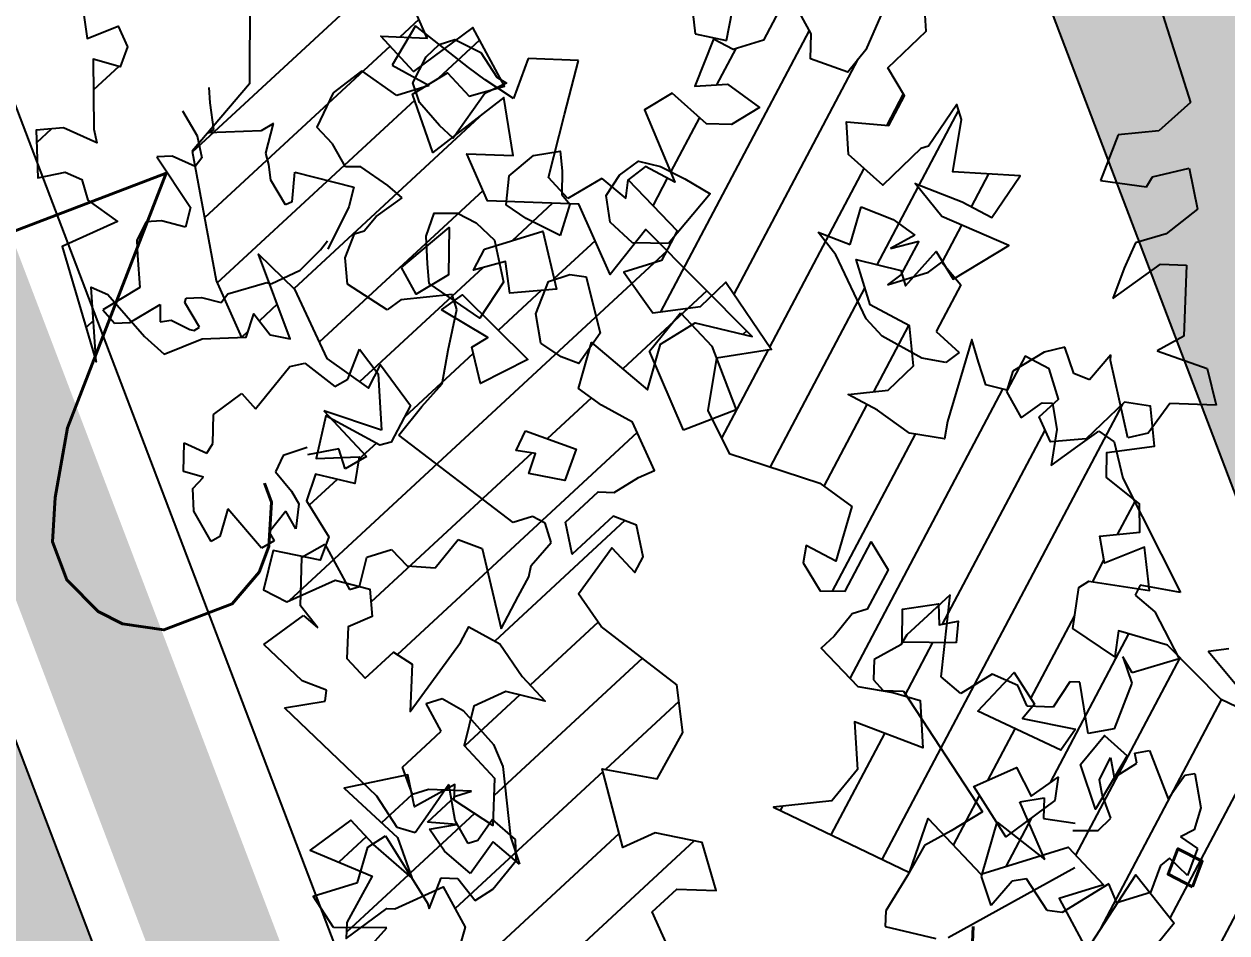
# Model space of a CAD drawing. Header units: metres. Extents: x 1841041 to 1841282, y 5171502 to 5171751.
# Drawn here: x 1841137.155 to 1841138.115, y 5171604.832 to 5171605.557 of the extents above; entities that cross this region are included whole.
import ezdxf
from ezdxf.lldxf.tags import DXFTag

# ---------------------------------------------------------------- set-up
doc = ezdxf.new("R2010")
doc.units = ezdxf.units.M
doc.layers.add('Fond topo - P', color=3, linetype='Continuous', lineweight=50, true_color=0x00ff00)
doc.layers.add('Fond topo - Z_500', color=1, linetype='Continuous', lineweight=9, true_color=0xff0000)
for name, color, linetype, true_color in [('SA - Bastaing bois', 7, 'Continuous', 0x993300), ('SA - gazon', 7, 'Continuous', 0xccffcc), ('SA - haie séparative', 7, 'Continuous', 0x008000), ('SA - Limite terrain', 1, 'LIMITE_CADASTRALE', 0xff0000)]:
    doc.layers.add(name, color=color, linetype=linetype, true_color=true_color)
doc.layers.add('SA - Bâtiment AB', color=7, linetype='Continuous')
doc.styles.add('SIMPLEX', font='simplex_.ttf', dxfattribs={"height": 1.25})
tags = doc.linetypes.add('CACHE2', pattern=[4.7625, 3.175, -1.5875]).pattern_tags.tags
tags[6:7] = [DXFTag(74, 4), DXFTag(75, 0), DXFTag(340, '0'), DXFTag(46, 0.0), DXFTag(50, 0.0), DXFTag(44, 0.0), DXFTag(45, 0.0)]
tags[4:5] = [DXFTag(74, 4), DXFTag(75, 0), DXFTag(340, '0'), DXFTag(46, 0.0), DXFTag(50, 0.0), DXFTag(44, 0.0), DXFTag(45, 0.0)]
tags = doc.linetypes.add('DIVISE2', pattern=[15.875, 6.35, -3.175, 0, -3.175, 0, -3.175]).pattern_tags.tags
tags[14:15] = [DXFTag(74, 4), DXFTag(75, 0), DXFTag(340, '0'), DXFTag(46, 0.0), DXFTag(50, 0.0), DXFTag(44, 0.0), DXFTag(45, 0.0)]
tags[12:13] = [DXFTag(74, 4), DXFTag(75, 0), DXFTag(340, '0'), DXFTag(46, 0.0), DXFTag(50, 0.0), DXFTag(44, 0.0), DXFTag(45, 0.0)]
tags[10:11] = [DXFTag(74, 4), DXFTag(75, 0), DXFTag(340, '0'), DXFTag(46, 0.0), DXFTag(50, 0.0), DXFTag(44, 0.0), DXFTag(45, 0.0)]
tags[8:9] = [DXFTag(74, 4), DXFTag(75, 0), DXFTag(340, '0'), DXFTag(46, 0.0), DXFTag(50, 0.0), DXFTag(44, 0.0), DXFTag(45, 0.0)]
tags[6:7] = [DXFTag(74, 4), DXFTag(75, 0), DXFTag(340, '0'), DXFTag(46, 0.0), DXFTag(50, 0.0), DXFTag(44, 0.0), DXFTag(45, 0.0)]
tags[4:5] = [DXFTag(74, 4), DXFTag(75, 0), DXFTag(340, '0'), DXFTag(46, 0.0), DXFTag(50, 0.0), DXFTag(44, 0.0), DXFTag(45, 0.0)]
tags = doc.linetypes.add('LIMITE_CADASTRALE', pattern=[13, 8, -2, 1, -2]).pattern_tags.tags
tags[10:11] = [DXFTag(74, 4), DXFTag(75, 0), DXFTag(340, '0'), DXFTag(46, 0.0), DXFTag(50, 0.0), DXFTag(44, 0.0), DXFTag(45, 0.0)]
tags[8:9] = [DXFTag(74, 4), DXFTag(75, 0), DXFTag(340, '0'), DXFTag(46, 0.0), DXFTag(50, 0.0), DXFTag(44, 0.0), DXFTag(45, 0.0)]
tags[6:7] = [DXFTag(74, 4), DXFTag(75, 0), DXFTag(340, '0'), DXFTag(46, 0.0), DXFTag(50, 0.0), DXFTag(44, 0.0), DXFTag(45, 0.0)]
tags[4:5] = [DXFTag(74, 4), DXFTag(75, 0), DXFTag(340, '0'), DXFTag(46, 0.0), DXFTag(50, 0.0), DXFTag(44, 0.0), DXFTag(45, 0.0)]

# ---------------------------------------------------------------- blocks, each defined once
blk = doc.blocks.new('PTOPO')

msp = doc.modelspace()

# ---------------------------------------------------------------- hatches: boundary and pattern name
at = {"layer": 'SA - gazon'}
msp.add_hatch(color=256, dxfattribs=at).paths.add_polyline_path([(1841129.67395, 5171603.96226), (1841136.53791, 5171606.59059), (1841137.84091, 5171603.1655), (1841134.66308, 5171601.95662), (1841135.03659, 5171600.97475), (1841132.68126, 5171600.07876), (1841132.84125, 5171599.65818), (1841131.50469, 5171599.14974)])

# ---------------------------------------------------------------- linework, layer by layer
at = {"layer": 'SA - Bastaing bois', "linetype": 'CACHE2', "ltscale": 0.25, "const_width": 0.15, "elevation": 0, "flags": 128}
msp.add_lwpolyline([(1841139.36041, 5171602.13813), (1841137.52301, 5171606.96822)], dxfattribs=at)
at = {"layer": 'SA - Bastaing bois', "elevation": 0, "flags": 128}
msp.add_lwpolyline([(1841139.29031, 5171602.11146), (1841137.45291, 5171606.94155), (1841137.59311, 5171606.99488), (1841139.43052, 5171602.1648)], close=True, dxfattribs=at)
at = {"layer": 'SA - Bâtiment AB', "color": 16, "linetype": 'DIVISE2', "ltscale": 0.1, "true_color": 0x800000, "const_width": 0.1, "elevation": 0, "flags": 128}
msp.add_lwpolyline([(1841138.63632, 5171601.3277), (1841136.622, 5171606.62284)], dxfattribs=at)
at = {"layer": 'SA - Bâtiment AB', "elevation": 0, "flags": 128}
for points in [[(1841138.72044, 5171601.3597), (1841136.71357, 5171606.63524)], [(1841138.5522, 5171601.2957), (1841136.54536, 5171606.57118)]]:
    msp.add_lwpolyline(points, dxfattribs=at)
at = {"layer": 'SA - haie séparative', "ltscale": 0.34992}
for p, q in [((1841137.67819, 5171605.66529), (1841137.69084, 5171605.54942)), ((1841137.71587, 5171605.54394), (1841137.7316, 5171605.62447)), ((1841137.33579, 5171605.61301), (1841137.33513, 5171605.50944)), ((1841138.05896, 5171605.58117), (1841138.08626, 5171605.49448)), ((1841137.46761, 5171605.55564), (1841137.44896, 5171605.52443)), ((1841137.50989, 5171605.52251), (1841137.46761, 5171605.55564)), ((1841137.69084, 5171605.54942), (1841137.71587, 5171605.54394)), ((1841137.44896, 5171605.52443), (1841137.47852, 5171605.5081)), ((1841137.52335, 5171605.51252), (1841137.50989, 5171605.52251)), ((1841137.55764, 5171605.52971), (1841137.54581, 5171605.49777)), ((1841137.59777, 5171605.52796), (1841137.55764, 5171605.52971)), ((1841137.58655, 5171605.4849), (1841137.59777, 5171605.52796)), ((1841137.42493, 5171605.51984), (1841137.40203, 5171605.5024)), ((1841137.4527, 5171605.50013), (1841137.42493, 5171605.51984)), ((1841137.54581, 5171605.49777), (1841137.52335, 5171605.51252)), ((1841137.33513, 5171605.50944), (1841137.28936, 5171605.45573)), ((1841137.3037, 5171605.49426), (1841137.30309, 5171605.50649)), ((1841137.47852, 5171605.5081), (1841137.4527, 5171605.50013)), ((1841137.30668, 5171605.47305), (1841137.3037, 5171605.49426)), ((1841137.40203, 5171605.5024), (1841137.38888, 5171605.47477)), ((1841138.08626, 5171605.49448), (1841138.06105, 5171605.47202)), ((1841137.28161, 5171605.48778), (1841137.29333, 5171605.46808)), ((1841137.57375, 5171605.43475), (1841137.58655, 5171605.4849)), ((1841137.35432, 5171605.47768), (1841137.34447, 5171605.47182)), ((1841137.34834, 5171605.45411), (1841137.35432, 5171605.47768)), ((1841137.40141, 5171605.46167), (1841137.38888, 5171605.47477)), ((1841137.29333, 5171605.46808), (1841137.2972, 5171605.45037)), ((1841137.3023, 5171605.47045), (1841137.30668, 5171605.47305)), ((1841137.34447, 5171605.47182), (1841137.3023, 5171605.47045)), ((1841138.02847, 5171605.46877), (1841138.01444, 5171605.43235)), ((1841138.06105, 5171605.47202), (1841138.02847, 5171605.46877)), ((1841137.28936, 5171605.45573), (1841137.30851, 5171605.35249)), ((1841137.41182, 5171605.4432), (1841137.40141, 5171605.46167)), ((1841137.27339, 5171605.45177), (1841137.26116, 5171605.45116)), ((1841137.26116, 5171605.45116), (1841137.2881, 5171605.41086)), ((1841137.29171, 5171605.4434), (1841137.27339, 5171605.45177)), ((1841137.2972, 5171605.45037), (1841137.29171, 5171605.4434)), ((1841137.35071, 5171605.44515), (1841137.34834, 5171605.45411)), ((1841137.35219, 5171605.43269), (1841137.35071, 5171605.44515)), ((1841137.36917, 5171605.41537), (1841137.37144, 5171605.43895)), ((1841137.37144, 5171605.43895), (1841137.41858, 5171605.42698)), ((1841137.42408, 5171605.44322), (1841137.41182, 5171605.4432)), ((1841137.44568, 5171605.4282), (1841137.42408, 5171605.44322)), ((1841138.05602, 5171605.43525), (1841138.08514, 5171605.44224)), ((1841138.08514, 5171605.44224), (1841138.09199, 5171605.40952)), ((1841137.36392, 5171605.41298), (1841137.35219, 5171605.43269)), ((1841137.41858, 5171605.42698), (1841137.41459, 5171605.41127)), ((1841137.45715, 5171605.41855), (1841137.44568, 5171605.4282)), ((1841137.58933, 5171605.41788), (1841137.57375, 5171605.43475)), ((1841137.61647, 5171605.4338), (1841137.58933, 5171605.41788)), ((1841137.61647, 5171605.4338), (1841137.63549, 5171605.41799)), ((1841137.63549, 5171605.41799), (1841137.63753, 5171605.43276)), ((1841138.01444, 5171605.43235), (1841138.05121, 5171605.42732)), ((1841138.05121, 5171605.42732), (1841138.05602, 5171605.43525)), ((1841137.4363, 5171605.40362), (1841137.45715, 5171605.41855)), ((1841137.2881, 5171605.41086), (1841137.28411, 5171605.39514)), ((1841137.36917, 5171605.41537), (1841137.36392, 5171605.41298)), ((1841137.41459, 5171605.41127), (1841137.39765, 5171605.37747)), ((1841137.81469, 5171605.38121), (1841137.82334, 5171605.41122)), ((1841137.82334, 5171605.41122), (1841137.84904, 5171605.40125)), ((1841138.09199, 5171605.40952), (1841138.06688, 5171605.38976)), ((1841137.25266, 5171605.39941), (1841137.24518, 5171605.38458)), ((1841137.2649, 5171605.40002), (1841137.25266, 5171605.39941)), ((1841137.28411, 5171605.39514), (1841137.2649, 5171605.40002)), ((1841137.42664, 5171605.39216), (1841137.4363, 5171605.40362)), ((1841137.84904, 5171605.40125), (1841137.86614, 5171605.38862)), ((1841137.41163, 5171605.37055), (1841137.41889, 5171605.38977)), ((1841137.41889, 5171605.38977), (1841137.42664, 5171605.39216)), ((1841137.78899, 5171605.39119), (1841137.81469, 5171605.38121)), ((1841137.80311, 5171605.37293), (1841137.78899, 5171605.39119)), ((1841137.86614, 5171605.38862), (1841137.84681, 5171605.37793)), ((1841138.06688, 5171605.38976), (1841138.04227, 5171605.3826)), ((1841137.24518, 5171605.38458), (1841137.24579, 5171605.37234)), ((1841137.39197, 5171605.37705), (1841137.39745, 5171605.38402)), ((1841137.84681, 5171605.37793), (1841137.86946, 5171605.38398)), ((1841137.86946, 5171605.38398), (1841137.85518, 5171605.35695)), ((1841138.04227, 5171605.3826), (1841138.03337, 5171605.36221)), ((1841137.24579, 5171605.37234), (1841137.24766, 5171605.34678)), ((1841137.37574, 5171605.36072), (1841137.39197, 5171605.37705)), ((1841137.41344, 5171605.34943), (1841137.41163, 5171605.37055)), ((1841137.82733, 5171605.32195), (1841137.80311, 5171605.37293)), ((1841137.35254, 5171605.34989), (1841137.37574, 5171605.36072)), ((1841137.84446, 5171605.34892), (1841137.87716, 5171605.35902)), ((1841137.87716, 5171605.35902), (1841137.88788, 5171605.36705)), ((1841137.88788, 5171605.36705), (1841137.90287, 5171605.34905)), ((1841138.02433, 5171605.33822), (1841138.06234, 5171605.36559)), ((1841138.03337, 5171605.36221), (1841138.02433, 5171605.33822)), ((1841138.06234, 5171605.36559), (1841138.08305, 5171605.36479)), ((1841138.08305, 5171605.36479), (1841138.08086, 5171605.30809)), ((1841137.30851, 5171605.35249), (1841137.32884, 5171605.30711)), ((1841137.31799, 5171605.34193), (1841137.34905, 5171605.35077)), ((1841137.34905, 5171605.35077), (1841137.35254, 5171605.34989)), ((1841137.44518, 5171605.32906), (1841137.41344, 5171605.34943)), ((1841137.85518, 5171605.35695), (1841137.84446, 5171605.34892)), ((1841137.24766, 5171605.34678), (1841137.2181, 5171605.32919)), ((1841137.31251, 5171605.33496), (1841137.31799, 5171605.34193)), ((1841137.49702, 5171605.3413), (1841137.4559, 5171605.33709)), ((1841137.50074, 5171605.32925), (1841137.49702, 5171605.3413)), ((1841137.90287, 5171605.34905), (1841137.88859, 5171605.32201)), ((1841137.25393, 5171605.32753), (1841137.26378, 5171605.33339)), ((1841137.26378, 5171605.33339), (1841137.26395, 5171605.31941)), ((1841137.28367, 5171605.33485), (1841137.28455, 5171605.33834)), ((1841137.29539, 5171605.31514), (1841137.28367, 5171605.33485)), ((1841137.28455, 5171605.33834), (1841137.29679, 5171605.33895)), ((1841137.29679, 5171605.33895), (1841137.31251, 5171605.33496)), ((1841137.4559, 5171605.33709), (1841137.44518, 5171605.32906)), ((1841137.2181, 5171605.32919), (1841137.22746, 5171605.31845)), ((1841137.2397, 5171605.31906), (1841137.25393, 5171605.32753)), ((1841137.26395, 5171605.31941), (1841137.27269, 5171605.3209)), ((1841137.27269, 5171605.3209), (1841137.28752, 5171605.31342)), ((1841137.49375, 5171605.29692), (1841137.50074, 5171605.32925)), ((1841137.65457, 5171605.29617), (1841137.67933, 5171605.32676)), ((1841137.67933, 5171605.32676), (1841137.7043, 5171605.30015)), ((1841137.84013, 5171605.30799), (1841137.82733, 5171605.32195)), ((1841137.88859, 5171605.32201), (1841137.88324, 5171605.31188)), ((1841137.22746, 5171605.31845), (1841137.2397, 5171605.31906)), ((1841137.28752, 5171605.31342), (1841137.29101, 5171605.31253)), ((1841137.29101, 5171605.31253), (1841137.29539, 5171605.31514)), ((1841137.88324, 5171605.31188), (1841137.90166, 5171605.29494)), ((1841137.87193, 5171605.29047), (1841137.84013, 5171605.30799)), ((1841138.08086, 5171605.30809), (1841138.05967, 5171605.29629)), ((1841137.41357, 5171605.27369), (1841137.42289, 5171605.29754)), ((1841137.42289, 5171605.29754), (1841137.43796, 5171605.27811)), ((1841137.48888, 5171605.26996), (1841137.49375, 5171605.29692)), ((1841137.68168, 5171605.23291), (1841137.65457, 5171605.29617)), ((1841137.7043, 5171605.30015), (1841137.7236, 5171605.24924)), ((1841137.90166, 5171605.29494), (1841137.89094, 5171605.28692)), ((1841137.96948, 5171605.29526), (1841137.94455, 5171605.28)), ((1841137.98586, 5171605.29914), (1841137.96948, 5171605.29526)), ((1841137.99316, 5171605.27812), (1841137.98586, 5171605.29914)), ((1841138.02259, 5171605.29321), (1841138.00559, 5171605.27314)), ((1841138.02241, 5171605.28871), (1841138.02259, 5171605.29321)), ((1841138.05967, 5171605.29629), (1841138.09968, 5171605.28212)), ((1841137.34012, 5171605.24992), (1841137.3675, 5171605.28393)), ((1841137.3675, 5171605.28393), (1841137.37947, 5171605.28654)), ((1841137.37947, 5171605.28654), (1841137.40337, 5171605.26795)), ((1841137.89094, 5171605.28692), (1841137.87193, 5171605.29047)), ((1841138.03625, 5171605.22688), (1841138.02241, 5171605.28871)), ((1841138.09968, 5171605.28212), (1841138.10667, 5171605.253)), ((1841137.40337, 5171605.26795), (1841137.41357, 5171605.27369)), ((1841137.43796, 5171605.27811), (1841137.43885, 5171605.26)), ((1841137.94455, 5171605.28), (1841137.93943, 5171605.26397)), ((1841138.00559, 5171605.27314), (1841137.99316, 5171605.27812)), ((1841137.4728, 5171605.2518), (1841137.48888, 5171605.26996)), ((1841137.93943, 5171605.26397), (1841137.95123, 5171605.24278)), ((1841137.30646, 5171605.24545), (1841137.32903, 5171605.26229)), ((1841137.32903, 5171605.26229), (1841137.34012, 5171605.24992)), ((1841137.43885, 5171605.26), (1841137.44057, 5171605.23307)), ((1841137.95123, 5171605.24278), (1841137.96792, 5171605.25476)), ((1841137.96792, 5171605.25476), (1841137.97602, 5171605.25445)), ((1841137.97602, 5171605.25445), (1841137.97972, 5171605.23357)), ((1841138.06977, 5171605.25443), (1841138.05263, 5171605.23075)), ((1841138.10667, 5171605.253), (1841138.06977, 5171605.25443)), ((1841137.30598, 5171605.22244), (1841137.30646, 5171605.24545)), ((1841137.39464, 5171605.24856), (1841137.4287, 5171605.21192)), ((1841137.44057, 5171605.23307), (1841137.39464, 5171605.24856)), ((1841137.45435, 5171605.22913), (1841137.4728, 5171605.2518)), ((1841137.7236, 5171605.24924), (1841137.68168, 5171605.23291)), ((1841137.54568, 5171605.15929), (1841137.45435, 5171605.22913)), ((1841137.97972, 5171605.23357), (1841137.97501, 5171605.20491)), ((1841137.99633, 5171605.22031), (1841138.01302, 5171605.23228)), ((1841138.01302, 5171605.23228), (1841138.02531, 5171605.22369)), ((1841138.05263, 5171605.23075), (1841138.03625, 5171605.22688)), ((1841137.28248, 5171605.19991), (1841137.28296, 5171605.22292)), ((1841137.28296, 5171605.22292), (1841137.30112, 5171605.21454)), ((1841137.30112, 5171605.21454), (1841137.30598, 5171605.22244)), ((1841137.38115, 5171605.21927), (1841137.36211, 5171605.21269)), ((1841137.40662, 5171605.21809), (1841137.38145, 5171605.21323)), ((1841137.41143, 5171605.2022), (1841137.40662, 5171605.21809)), ((1841137.97501, 5171605.20491), (1841137.99633, 5171605.22031)), ((1841138.02531, 5171605.22369), (1841138.0323, 5171605.19458)), ((1841137.36211, 5171605.21269), (1841137.35588, 5171605.19988)), ((1841137.4287, 5171605.21192), (1841137.41143, 5171605.2022)), ((1841137.29843, 5171605.19545), (1841137.28248, 5171605.19991)), ((1841137.35588, 5171605.19988), (1841137.36874, 5171605.18437)), ((1841137.28999, 5171605.18657), (1841137.29843, 5171605.19545)), ((1841137.29088, 5171605.16846), (1841137.28999, 5171605.18657)), ((1841138.0323, 5171605.19458), (1841138.07836, 5171605.10356)), ((1841137.36874, 5171605.18437), (1841137.37449, 5171605.17417)), ((1841137.30457, 5171605.14412), (1841137.29088, 5171605.16846)), ((1841137.31781, 5171605.17018), (1841137.31472, 5171605.15914)), ((1841137.34476, 5171605.13883), (1841137.31781, 5171605.17018)), ((1841137.36428, 5171605.16843), (1841137.35099, 5171605.15164)), ((1841137.37223, 5171605.1543), (1841137.36428, 5171605.16843)), ((1841137.37449, 5171605.17417), (1841137.37223, 5171605.1543)), ((1841137.31472, 5171605.15914), (1841137.31164, 5171605.1481)), ((1841137.56117, 5171605.16407), (1841137.54568, 5171605.15929)), ((1841137.57131, 5171605.15872), (1841137.56117, 5171605.16407)), ((1841137.57609, 5171605.14323), (1841137.57131, 5171605.15872)), ((1841137.31164, 5171605.1481), (1841137.30457, 5171605.14412)), ((1841137.35099, 5171605.15164), (1841137.35496, 5171605.14458)), ((1841137.35496, 5171605.14458), (1841137.34476, 5171605.13883)), ((1841137.37696, 5171605.13171), (1841137.39542, 5171605.14212)), ((1841137.39542, 5171605.14212), (1841137.41513, 5171605.10578)), ((1841137.48333, 5171605.12307), (1841137.50178, 5171605.14574)), ((1841137.50178, 5171605.14574), (1841137.52099, 5171605.13847)), ((1841137.52099, 5171605.13847), (1841137.53609, 5171605.07431)), ((1841137.56001, 5171605.12506), (1841137.57609, 5171605.14323)), ((1841137.3758, 5171605.0927), (1841137.37696, 5171605.13171)), ((1841137.42288, 5171605.10818), (1841137.42881, 5171605.13169)), ((1841137.42881, 5171605.13169), (1841137.44861, 5171605.1378)), ((1841137.44861, 5171605.1378), (1841137.46114, 5171605.1247)), ((1841137.46114, 5171605.1247), (1841137.48333, 5171605.12307)), ((1841137.5581, 5171605.11599), (1841137.56001, 5171605.12506)), ((1841137.54977, 5171605.10022), (1841137.5581, 5171605.11599)), ((1841138.04613, 5171605.10931), (1841138.04222, 5171605.10135)), ((1841138.07836, 5171605.10356), (1841138.04613, 5171605.10931)), ((1841137.41513, 5171605.10578), (1841137.42288, 5171605.10818)), ((1841137.53609, 5171605.07431), (1841137.54977, 5171605.10022)), ((1841137.89439, 5171605.10165), (1841137.87289, 5171605.08175)), ((1841137.88735, 5171605.03612), (1841137.89439, 5171605.10165)), ((1841138.04222, 5171605.10135), (1841138.05793, 5171605.08812)), ((1841137.38966, 5171605.0753), (1841137.3758, 5171605.0927)), ((1841137.34663, 5171605.06201), (1841137.3782, 5171605.08495)), ((1841137.3782, 5171605.08495), (1841137.38966, 5171605.0753)), ((1841137.87289, 5171605.08175), (1841137.8598, 5171605.06963)), ((1841138.05793, 5171605.08812), (1841138.07721, 5171605.05042)), ((1841137.37732, 5171605.03283), (1841137.34663, 5171605.06201)), ((1841137.85499, 5171605.06171), (1841137.8338, 5171605.0499)), ((1841137.8598, 5171605.06963), (1841137.85499, 5171605.06171)), ((1841138.03221, 5171605.05215), (1841138.03951, 5171605.03114)), ((1841138.03982, 5171605.03924), (1841138.03221, 5171605.05215)), ((1841137.8338, 5171605.0499), (1841137.83317, 5171605.0337)), ((1841138.07721, 5171605.05042), (1841138.03982, 5171605.03924)), ((1841137.39653, 5171605.02557), (1841137.37732, 5171605.03283)), ((1841137.83317, 5171605.0337), (1841137.84096, 5171605.02529)), ((1841137.90307, 5171605.02289), (1841137.88735, 5171605.03612)), ((1841137.928, 5171605.03815), (1841137.90307, 5171605.02289)), ((1841137.94839, 5171605.02925), (1841137.928, 5171605.03815)), ((1841137.39548, 5171605.01676), (1841137.39653, 5171605.02557)), ((1841137.84096, 5171605.02529), (1841137.85716, 5171605.02466)), ((1841137.85716, 5171605.02466), (1841137.92015, 5171604.92848)), ((1841137.95586, 5171605.01274), (1841137.94839, 5171605.02925)), ((1841137.98997, 5171605.03215), (1841137.97656, 5171605.01194)), ((1841137.99807, 5171605.03184), (1841137.98997, 5171605.03215)), ((1841138.0046, 5171604.99102), (1841137.99807, 5171605.03184)), ((1841138.03951, 5171605.03114), (1841138.02548, 5171604.99472)), ((1841137.36317, 5171605.01149), (1841137.39548, 5171605.01676)), ((1841137.47634, 5171605.01476), (1841137.48911, 5171605.01878)), ((1841137.4881, 5171604.99267), (1841137.47634, 5171605.01476)), ((1841137.48911, 5171605.01878), (1841137.50587, 5171605.00912)), ((1841137.43681, 5171604.9409), (1841137.36317, 5171605.01149)), ((1841137.50587, 5171605.00912), (1841137.53006, 5171604.98204)), ((1841137.97656, 5171605.01194), (1841137.95586, 5171605.01274)), ((1841138.02548, 5171604.99472), (1841138.0046, 5171604.99102)), ((1841137.45725, 5171604.96412), (1841137.47969, 5171604.98489)), ((1841137.47969, 5171604.98489), (1841137.4881, 5171604.99267)), ((1841137.53006, 5171604.98204), (1841137.5375, 5171604.96462)), ((1841138.04196, 5171604.97529), (1841138.05349, 5171604.97732)), ((1841138.04337, 5171604.9673), (1841138.04196, 5171604.97529)), ((1841138.05349, 5171604.97732), (1841138.06851, 5171604.93881)), ((1841138.01373, 5171604.95384), (1841138.02244, 5171604.97184)), ((1841138.02244, 5171604.97184), (1841138.02526, 5171604.95588)), ((1841138.02526, 5171604.95588), (1841138.04337, 5171604.9673)), ((1841137.46542, 5171604.94217), (1841137.45725, 5171604.96412)), ((1841137.5375, 5171604.96462), (1841137.54344, 5171604.9085)), ((1841138.07509, 5171604.9482), (1841138.08167, 5171604.95759)), ((1841138.08167, 5171604.95759), (1841138.08965, 5171604.959)), ((1841138.08965, 5171604.959), (1841138.0945, 5171604.9315)), ((1841137.47819, 5171604.94618), (1841137.46542, 5171604.94217)), ((1841137.5124, 5171604.94486), (1841137.47819, 5171604.94618)), ((1841137.49429, 5171604.95016), (1841137.47928, 5171604.92856)), ((1841137.49935, 5171604.92156), (1841137.49429, 5171604.95016)), ((1841138.01576, 5171604.94231), (1841138.01373, 5171604.95384)), ((1841138.06851, 5171604.93881), (1841138.07509, 5171604.9482)), ((1841137.45306, 5171604.91575), (1841137.43681, 5171604.9409)), ((1841137.47718, 5171604.92008), (1841137.49962, 5171604.94085)), ((1841137.49962, 5171604.94085), (1841137.5124, 5171604.94486)), ((1841137.95006, 5171604.93622), (1841137.96958, 5171604.93966)), ((1841137.96958, 5171604.93966), (1841137.96885, 5171604.92306)), ((1841138.02275, 5171604.92342), (1841138.01576, 5171604.94231)), ((1841137.47928, 5171604.92856), (1841137.4675, 5171604.91173)), ((1841137.92015, 5171604.92848), (1841137.89523, 5171604.91322)), ((1841137.97004, 5171604.89035), (1841137.95006, 5171604.93622)), ((1841138.0945, 5171604.9315), (1841138.08933, 5171604.91412)), ((1841137.50055, 5171604.91827), (1841137.47718, 5171604.92008)), ((1841137.47878, 5171604.91461), (1841137.50055, 5171604.91827)), ((1841137.50976, 5171604.90309), (1841137.49935, 5171604.92156)), ((1841137.52928, 5171604.92232), (1841137.51751, 5171604.90548)), ((1841137.54744, 5171604.90624), (1841137.52928, 5171604.92232)), ((1841137.92454, 5171604.89421), (1841137.93185, 5171604.9202)), ((1841137.93185, 5171604.9202), (1841137.97004, 5171604.89035)), ((1841137.96885, 5171604.92306), (1841137.99421, 5171604.9193)), ((1841138.01262, 5171604.9134), (1841138.02275, 5171604.92342)), ((1841137.42963, 5171604.90003), (1841137.4438, 5171604.90912)), ((1841137.4438, 5171604.90912), (1841137.47736, 5171604.85538)), ((1841137.4675, 5171604.91173), (1841137.45306, 5171604.91575)), ((1841137.49072, 5171604.89702), (1841137.47878, 5171604.91461)), ((1841137.54344, 5171604.9085), (1841137.55071, 5171604.88659)), ((1841137.89523, 5171604.91322), (1841137.87404, 5171604.90141)), ((1841137.99248, 5171604.91351), (1841138.01262, 5171604.9134)), ((1841138.08933, 5171604.91412), (1841138.07842, 5171604.90854)), ((1841138.07842, 5171604.90854), (1841138.09199, 5171604.89904)), ((1841137.42132, 5171604.87201), (1841137.42963, 5171604.90003)), ((1841137.51751, 5171604.90548), (1841137.50976, 5171604.90309)), ((1841137.52977, 5171604.90453), (1841137.51166, 5171604.87908)), ((1841137.55071, 5171604.88659), (1841137.52977, 5171604.90453)), ((1841137.54792, 5171604.88942), (1841137.54744, 5171604.90624)), ((1841137.87404, 5171604.90141), (1841137.8605, 5171604.8776)), ((1841138.09199, 5171604.89904), (1841138.0839, 5171604.87749)), ((1841137.51166, 5171604.87908), (1841137.49072, 5171604.89702)), ((1841137.52947, 5171604.86675), (1841137.54792, 5171604.88942)), ((1841137.91937, 5171604.87684), (1841137.92454, 5171604.89421)), ((1841138.06955, 5171604.89143), (1841138.06235, 5171604.88558)), ((1841138.0839, 5171604.87749), (1841138.06955, 5171604.89143)), ((1841137.99399, 5171604.88366), (1841137.89289, 5171604.82786)), ((1841138.06235, 5171604.88558), (1841138.05426, 5171604.86403)), ((1841137.38603, 5171604.86112), (1841137.42132, 5171604.87201)), ((1841137.47869, 5171604.85107), (1841137.48807, 5171604.87565)), ((1841137.48807, 5171604.87565), (1841137.50145, 5171604.87507)), ((1841137.50145, 5171604.87507), (1841137.5153, 5171604.85767)), ((1841137.8605, 5171604.8776), (1841137.84318, 5171604.84942)), ((1841137.92714, 5171604.85351), (1841137.91937, 5171604.87684)), ((1841137.94384, 5171604.87292), (1841137.92714, 5171604.85351)), ((1841137.95538, 5171604.87495), (1841137.94384, 5171604.87292)), ((1841137.97176, 5171604.84949), (1841137.95538, 5171604.87495)), ((1841138.02102, 5171604.87098), (1841137.98392, 5171604.84797)), ((1841138.02738, 5171604.85564), (1841138.02102, 5171604.87098)), ((1841137.40228, 5171604.83597), (1841137.38603, 5171604.86112)), ((1841137.5153, 5171604.85767), (1841137.52947, 5171604.86675)), ((1841138.05426, 5171604.86403), (1841138.02738, 5171604.85564)), ((1841137.47736, 5171604.85538), (1841137.47869, 5171604.85107)), ((1841137.84318, 5171604.84942), (1841137.84269, 5171604.83682)), ((1841137.98392, 5171604.84797), (1841137.97176, 5171604.84949)), ((1841137.44473, 5171604.83587), (1841137.40228, 5171604.83597)), ((1841137.42865, 5171604.81771), (1841137.44473, 5171604.83587)), ((1841137.84269, 5171604.83682), (1841137.88289, 5171604.82715))]:
    msp.add_line(p, q, dxfattribs=at)
at = {"layer": 'SA - haie séparative', "ltscale": 0.34992, "elevation": 0, "flags": 128}
for points in [[(1841137.4356, 5171605.59003), (1841137.28953, 5171605.45483)], [(1841137.4356, 5171605.59003), (1841137.28953, 5171605.45483)], [(1841137.85017, 5171605.58986), (1841137.82704, 5171605.53652), (1841137.81268, 5171605.51889), (1841137.783, 5171605.52953), (1841137.78345, 5171605.54946), (1841137.76812, 5171605.57772)], [(1841137.6798, 5171604.79714), (1841137.65655, 5171604.84852), (1841137.67618, 5171604.86669), (1841137.70768, 5171604.86547), (1841137.69654, 5171604.90376), (1841137.65898, 5171604.91152), (1841137.63329, 5171604.8999), (1841137.61679, 5171604.96273), (1841137.66065, 5171604.95473), (1841137.68101, 5171604.9918), (1841137.67617, 5171605.02985), (1841137.61577, 5171605.07636), (1841137.59784, 5171605.10229), (1841137.62451, 5171605.13912), (1841137.64268, 5171605.11949), (1841137.64946, 5171605.13185), (1841137.64414, 5171605.15729), (1841137.62548, 5171605.16432), (1841137.59276, 5171605.13404), (1841137.58743, 5171605.15948), (1841137.61361, 5171605.18371), (1841137.62621, 5171605.18323), (1841137.6456, 5171605.1951), (1841137.65844, 5171605.20091), (1841137.641, 5171605.23944), (1841137.61629, 5171605.25302), (1841137.59787, 5171605.26635), (1841137.6083, 5171605.30291), (1841137.65281, 5171605.26513), (1841137.66324, 5171605.30169), (1841137.69094, 5171605.31865), (1841137.73649, 5171605.30787), (1841137.65145, 5171605.39319), (1841137.62302, 5171605.35733), (1841137.59814, 5171605.41328), (1841137.52523, 5171605.41609), (1841137.50865, 5171605.45369), (1841137.54556, 5171605.45227), (1841137.53833, 5171605.49852), (1841137.48165, 5171605.45474), (1841137.46542, 5171605.50134), (1841137.49312, 5171605.5183), (1841137.51043, 5171605.4996), (1841137.53868, 5171605.50752), (1841137.51345, 5171605.55447), (1841137.46612, 5171605.51934), (1841137.44016, 5171605.54739), (1841137.47706, 5171605.54596), (1841137.46049, 5171605.58356)], [(1841137.20146, 5171605.57554), (1841137.20571, 5171605.54563), (1841137.23043, 5171605.55549), (1841137.23791, 5171605.53898), (1841137.23188, 5171605.52298), (1841137.21049, 5171605.52922), (1841137.21103, 5171605.47331), (1841137.21332, 5171605.4624), (1841137.18673, 5171605.47425), (1841137.16502, 5171605.47238), (1841137.16626, 5171605.43447), (1841137.18807, 5171605.43904), (1841137.20137, 5171605.43311), (1841137.20614, 5171605.4167), (1841137.22982, 5171605.39956), (1841137.18578, 5171605.37963), (1841137.21287, 5171605.28754), (1841137.20886, 5171605.34719), (1841137.22216, 5171605.34127), (1841137.25151, 5171605.30768), (1841137.26719, 5171605.29355), (1841137.29741, 5171605.30591), (1841137.33262, 5171605.30725), (1841137.33875, 5171605.32594), (1841137.35163, 5171605.30922), (1841137.36773, 5171605.30589), (1841137.3424, 5171605.37358), (1841137.37106, 5171605.34543), (1841137.39687, 5171605.29034), (1841137.43009, 5171605.26658), (1841137.43982, 5171605.28514), (1841137.46381, 5171605.25266), (1841137.44838, 5171605.22345), (1841137.43927, 5171605.2211), (1841137.396, 5171605.2444), (1841137.38838, 5171605.21044), (1841137.42269, 5171605.21182), (1841137.41915, 5171605.19032), (1841137.38789, 5171605.19784), (1841137.38075, 5171605.17648), (1841137.39858, 5171605.14785), (1841137.39155, 5171605.12919), (1841137.35399, 5171605.13695), (1841137.34647, 5171605.10569), (1841137.36502, 5171605.09596), (1841137.40356, 5171605.1134), (1841137.43122, 5171605.10602), (1841137.43308, 5171605.08432), (1841137.41383, 5171605.07604), (1841137.41286, 5171605.05084), (1841137.42757, 5171605.03495), (1841137.45001, 5171605.05572), (1841137.46496, 5171605.04612), (1841137.46423, 5171605.02722), (1841137.4635, 5171605.00832), (1841137.5035, 5171605.06357), (1841137.51028, 5171605.07592), (1841137.535, 5171605.06235), (1841137.55293, 5171605.03642), (1841137.5711, 5171605.01678), (1841137.53984, 5171605.0243), (1841137.51415, 5171605.01267), (1841137.50663, 5171604.98141), (1841137.53086, 5171604.95524), (1841137.5294, 5171604.91743), (1841137.49863, 5171604.93755), (1841137.49911, 5171604.95015), (1841137.46688, 5171604.93247), (1841137.46155, 5171604.95791), (1841137.41066, 5171604.94726), (1841137.45331, 5171604.90775), (1841137.46469, 5171604.87576), (1841137.43416, 5171604.90218), (1841137.41599, 5171604.92181), (1841137.38351, 5171604.89783), (1841137.43319, 5171604.87698), (1841137.41282, 5171604.8399), (1841137.41234, 5171604.8273), (1841137.44481, 5171604.85129), (1841137.45111, 5171604.85105), (1841137.48965, 5171604.86849), (1841137.50733, 5171604.83625), (1841137.50006, 5171604.81129)], [(1841138.11698, 5171605.05852), (1841138.10069, 5171605.05631), (1841138.14703, 5171605.00086), (1841138.11066, 5171605.01791), (1841138.06803, 5171605.06132), (1841138.02881, 5171605.07271), (1841138.02579, 5171605.05198), (1841137.99239, 5171605.07467), (1841137.99726, 5171605.10734), (1841138.00507, 5171605.11258), (1841138.05362, 5171605.10495), (1841138.04955, 5171605.13951), (1841138.01764, 5171605.12683), (1841138.01384, 5171605.14829), (1841138.04583, 5171605.15156), (1841138.04547, 5171605.17408), (1841138.01916, 5171605.19518), (1841138.0196, 5171605.21511), (1841138.05761, 5171605.22025), (1841138.05434, 5171605.25223), (1841138.03361, 5171605.25526), (1841138.00304, 5171605.22602), (1841137.9745, 5171605.22381), (1841137.96554, 5171605.24367), (1841137.98095, 5171605.25786), (1841137.97351, 5171605.28196), (1841137.95436, 5171605.29207), (1841137.94008, 5171605.26504), (1841137.9228, 5171605.26913), (1841137.91721, 5171605.2872), (1841137.91163, 5171605.30528), (1841137.89223, 5171605.23989), (1841137.88992, 5171605.22598), (1841137.8621, 5171605.23059), (1841137.83659, 5171605.24911), (1841137.81293, 5171605.2616), (1841137.84492, 5171605.26488), (1841137.8653, 5171605.28437), (1841137.86202, 5171605.31635), (1841137.83048, 5171605.33301), (1841137.81932, 5171605.36916), (1841137.85502, 5171605.36039), (1841137.85874, 5171605.34834), (1841137.88329, 5171605.37571), (1841137.89675, 5171605.35347), (1841137.94123, 5171605.3804), (1841137.8879, 5171605.40353), (1841137.86655, 5171605.42994), (1841137.90411, 5171605.41514), (1841137.92777, 5171605.40264), (1841137.95045, 5171605.43604), (1841137.89667, 5171605.43924), (1841137.90358, 5171605.48097), (1841137.89986, 5171605.49302), (1841137.87718, 5171605.45962), (1841137.87116, 5171605.45776), (1841137.84059, 5171605.42852), (1841137.81321, 5171605.45306), (1841137.8118, 5171605.47902), (1841137.84564, 5171605.47627), (1841137.85813, 5171605.49993), (1841137.84467, 5171605.52217), (1841137.87524, 5171605.5514), (1841137.87382, 5171605.57736)], [(1841137.47045, 5171605.56092), (1841137.45519, 5171605.5468)], [(1841137.47045, 5171605.56092), (1841137.45519, 5171605.5468)], [(1841137.75793, 5171605.56798), (1841137.74544, 5171605.54432), (1841137.72134, 5171605.53688), (1841137.70557, 5171605.54521), (1841137.69077, 5171605.50765), (1841137.71673, 5171605.50906), (1841137.74225, 5171605.49055), (1841137.72001, 5171605.47708), (1841137.70007, 5171605.47752), (1841137.6727, 5171605.50207), (1841137.65046, 5171605.4886), (1841137.67482, 5171605.43108), (1841137.65116, 5171605.44357), (1841137.63753, 5171605.43276), (1841137.67651, 5171605.392), (1841137.66402, 5171605.36835), (1841137.63389, 5171605.35905), (1841137.65711, 5171605.32662), (1841137.69511, 5171605.33176), (1841137.71549, 5171605.35125), (1841137.7519, 5171605.29744), (1841137.70787, 5171605.29044), (1841137.70096, 5171605.24871), (1841137.71814, 5171605.21442), (1841137.79055, 5171605.19059), (1841137.81607, 5171605.17207), (1841137.80313, 5171605.12848), (1841137.77947, 5171605.14097), (1841137.77717, 5171605.12706), (1841137.79063, 5171605.10482), (1841137.81057, 5171605.10438), (1841137.83139, 5171605.1438), (1841137.84486, 5171605.12156), (1841137.8282, 5171605.09003), (1841137.81615, 5171605.0863), (1841137.80179, 5171605.06867), (1841137.79161, 5171605.05893), (1841137.82084, 5171605.02836), (1841137.84866, 5171605.02375), (1841137.87046, 5171605.01728), (1841137.87274, 5171604.97934), (1841137.81822, 5171605.00021), (1841137.82051, 5171604.96227), (1841137.8, 5171604.93708), (1841137.75345, 5171604.93214), (1841137.86198, 5171604.87985), (1841137.8769, 5171604.92312), (1841137.91893, 5171604.87859), (1841137.98865, 5171604.90011), (1841138.01676, 5171604.87014), (1841137.98147, 5171604.85924), (1841138.00363, 5171604.818), (1841138.04258, 5171604.87811), (1841138.07335, 5171604.83953), (1841138.05284, 5171604.81434)], [(1841137.66357, 5171605.32749), (1841137.78211, 5171605.55192)], [(1841137.66357, 5171605.32749), (1841137.78211, 5171605.55192)], [(1841137.51887, 5171605.54437), (1841137.48598, 5171605.51392)], [(1841137.51887, 5171605.54437), (1841137.48598, 5171605.51392)], [(1841137.4474, 5171605.53958), (1841137.29924, 5171605.40245)], [(1841137.4474, 5171605.53958), (1841137.29924, 5171605.40245)], [(1841137.70829, 5171605.50859), (1841137.7236, 5171605.53759)], [(1841137.70829, 5171605.50859), (1841137.7236, 5171605.53759)], [(1841137.23086, 5171605.52327), (1841137.21073, 5171605.50464)], [(1841137.23086, 5171605.52327), (1841137.21073, 5171605.50464)], [(1841137.72198, 5171605.34164), (1841137.82099, 5171605.52909)], [(1841137.72198, 5171605.34164), (1841137.82099, 5171605.52909)], [(1841137.46711, 5171605.49646), (1841137.30896, 5171605.35007)], [(1841137.46711, 5171605.49646), (1841137.30896, 5171605.35007)], [(1841137.84409, 5171605.47641), (1841137.85727, 5171605.50136)], [(1841137.84409, 5171605.47641), (1841137.85727, 5171605.50136)], [(1841137.52209, 5171605.48598), (1841137.37066, 5171605.34581)], [(1841137.52209, 5171605.48598), (1841137.37066, 5171605.34581)], [(1841137.8698, 5171605.42865), (1841137.90132, 5171605.48831)], [(1841137.8698, 5171605.42865), (1841137.90132, 5171605.48831)], [(1841137.67149, 5171605.43893), (1841137.69452, 5171605.48251)], [(1841137.67149, 5171605.43893), (1841137.69452, 5171605.48251)], [(1841137.17698, 5171605.4734), (1841137.16535, 5171605.46263)], [(1841137.17698, 5171605.4734), (1841137.16535, 5171605.46263)], [(1841137.7506, 5171605.29939), (1841137.82581, 5171605.44179)], [(1841137.7506, 5171605.29939), (1841137.82581, 5171605.44179)], [(1841137.91154, 5171605.41122), (1841137.92544, 5171605.43754)], [(1841137.91154, 5171605.41122), (1841137.92544, 5171605.43754)], [(1841137.65732, 5171605.41209), (1841137.66897, 5171605.43416)], [(1841137.65732, 5171605.41209), (1841137.66897, 5171605.43416)], [(1841137.83619, 5171605.365), (1841137.86892, 5171605.42697)], [(1841137.83619, 5171605.365), (1841137.86892, 5171605.42697)], [(1841137.52165, 5171605.4242), (1841137.39088, 5171605.30315)], [(1841137.52165, 5171605.4242), (1841137.39088, 5171605.30315)], [(1841137.57703, 5171605.41409), (1841137.54477, 5171605.38423)], [(1841137.57703, 5171605.41409), (1841137.54477, 5171605.38423)], [(1841137.88835, 5171605.36733), (1841137.90383, 5171605.39663)], [(1841137.88835, 5171605.36733), (1841137.90383, 5171605.39663)], [(1841137.61105, 5171605.38421), (1841137.57823, 5171605.35383)], [(1841137.61105, 5171605.38421), (1841137.57823, 5171605.35383)], [(1841137.66853, 5171605.37604), (1841137.36683, 5171605.09678)], [(1841137.66853, 5171605.37604), (1841137.36683, 5171605.09678)], [(1841137.52154, 5171605.36272), (1841137.42308, 5171605.27159)], [(1841137.52154, 5171605.36272), (1841137.42308, 5171605.27159)], [(1841137.56812, 5171605.34447), (1841137.53386, 5171605.31276)], [(1841137.56812, 5171605.34447), (1841137.53386, 5171605.31276)], [(1841137.70035, 5171605.34412), (1841137.6331, 5171605.28187)], [(1841137.70035, 5171605.34412), (1841137.6331, 5171605.28187)], [(1841137.75096, 5171605.20363), (1841137.82635, 5171605.34637)], [(1841137.75096, 5171605.20363), (1841137.82635, 5171605.34637)], [(1841137.35739, 5171605.33353), (1841137.34309, 5171605.32029)], [(1841137.35739, 5171605.33353), (1841137.34309, 5171605.32029)], [(1841137.21065, 5171605.32045), (1841137.20479, 5171605.31503)], [(1841137.21065, 5171605.32045), (1841137.20479, 5171605.31503)], [(1841137.33421, 5171605.31207), (1841137.32883, 5171605.3071)], [(1841137.33421, 5171605.31207), (1841137.32883, 5171605.3071)], [(1841137.73218, 5171605.31221), (1841137.72933, 5171605.30957)], [(1841137.73218, 5171605.31221), (1841137.72933, 5171605.30957)], [(1841137.83363, 5171605.26371), (1841137.86156, 5171605.3166)], [(1841137.83363, 5171605.26371), (1841137.86156, 5171605.3166)], [(1841137.51386, 5171605.29424), (1841137.45891, 5171605.24339)], [(1841137.51386, 5171605.29424), (1841137.45891, 5171605.24339)], [(1841137.7121, 5171605.2265), (1841137.74936, 5171605.29705)], [(1841137.7121, 5171605.2265), (1841137.74936, 5171605.29705)], [(1841137.81462, 5171605.03485), (1841137.93663, 5171605.26585)], [(1841137.81462, 5171605.03485), (1841137.93663, 5171605.26585)], [(1841137.60823, 5171605.25885), (1841137.57286, 5171605.22612)], [(1841137.60823, 5171605.25885), (1841137.57286, 5171605.22612)], [(1841137.79377, 5171605.18824), (1841137.82825, 5171605.25353)], [(1841137.79377, 5171605.18824), (1841137.82825, 5171605.25353)], [(1841137.84018, 5171604.89037), (1841138.03218, 5171605.25389)], [(1841137.84018, 5171604.89037), (1841138.03218, 5171605.25389)], [(1841137.64472, 5171605.23126), (1841137.453, 5171605.0538)], [(1841137.64472, 5171605.23126), (1841137.453, 5171605.0538)], [(1841137.80052, 5171605.10459), (1841137.86667, 5171605.22985)], [(1841137.80052, 5171605.10459), (1841137.86667, 5171605.22985)], [(1841137.88841, 5171605.07813), (1841137.97028, 5171605.23314)], [(1841137.88841, 5171605.07813), (1841137.97028, 5171605.23314)], [(1841137.43646, 5171605.22261), (1841137.42231, 5171605.20951)], [(1841137.43646, 5171605.22261), (1841137.42231, 5171605.20951)], [(1841137.56075, 5171605.21491), (1841137.4321, 5171605.09583)], [(1841137.56075, 5171605.21491), (1841137.4321, 5171605.09583)], [(1841137.40521, 5171605.19368), (1841137.38291, 5171605.17304)], [(1841137.40521, 5171605.19368), (1841137.38291, 5171605.17304)], [(1841138.02811, 5171605.14975), (1841138.0423, 5171605.17662)], [(1841138.02811, 5171605.14975), (1841138.0423, 5171605.17662)], [(1841137.63489, 5171605.16079), (1841137.53094, 5171605.06457)], [(1841137.63489, 5171605.16079), (1841137.53094, 5171605.06457)], [(1841138.00822, 5171605.11209), (1841138.01722, 5171605.12914)], [(1841138.00822, 5171605.11209), (1841138.01722, 5171605.12914)], [(1841138.07013, 5171604.84357), (1841138.20359, 5171605.09624)], [(1841138.07013, 5171604.84357), (1841138.20359, 5171605.09624)], [(1841137.95896, 5171605.01884), (1841137.99393, 5171605.08504)], [(1841137.95896, 5171605.01884), (1841137.99393, 5171605.08504)], [(1841137.61351, 5171605.07963), (1841137.55933, 5171605.02948)], [(1841137.61351, 5171605.07963), (1841137.55933, 5171605.02948)], [(1841138.10304, 5171604.80943), (1841138.24325, 5171605.0749)], [(1841138.10304, 5171604.80943), (1841138.24325, 5171605.0749)], [(1841137.8582, 5171605.02092), (1841137.8807, 5171605.06354)], [(1841137.8582, 5171605.02092), (1841137.8807, 5171605.06354)], [(1841137.97443, 5171604.95169), (1841138.03709, 5171605.07032)], [(1841137.97443, 5171604.95169), (1841138.03709, 5171605.07032)], [(1841137.64879, 5171605.05092), (1841137.53033, 5171604.94127)], [(1841137.64879, 5171605.05092), (1841137.53033, 5171604.94127)], [(1841137.99472, 5171604.89365), (1841138.07794, 5171605.05122)], [(1841137.99472, 5171604.89365), (1841138.07794, 5171605.05122)], [(1841137.55088, 5171605.02166), (1841137.50698, 5171604.98103)], [(1841137.55088, 5171605.02166), (1841137.50698, 5171604.98103)], [(1841137.67787, 5171605.01646), (1841137.61932, 5171604.96226)], [(1841137.67787, 5171605.01646), (1841137.61932, 5171604.96226)], [(1841138.01479, 5171604.83522), (1841138.11116, 5171605.01768)], [(1841138.01479, 5171604.83522), (1841138.11116, 5171605.01768)], [(1841137.92443, 5171604.95346), (1841137.94623, 5171604.99473)], [(1841137.92443, 5171604.95346), (1841137.94623, 5171604.99473)], [(1841137.79957, 5171604.90992), (1841137.84237, 5171604.99095)], [(1841137.79957, 5171604.90992), (1841137.84237, 5171604.99095)], [(1841137.61737, 5171604.96046), (1841137.49919, 5171604.85107)], [(1841137.61737, 5171604.96046), (1841137.49919, 5171604.85107)], [(1841137.46488, 5171604.94206), (1841137.44056, 5171604.91955)], [(1841137.46488, 5171604.94206), (1841137.44056, 5171604.91955)], [(1841137.89711, 5171604.90173), (1841137.918, 5171604.94127)], [(1841137.89711, 5171604.90173), (1841137.918, 5171604.94127)], [(1841137.51487, 5171604.92695), (1841137.46343, 5171604.87934)], [(1841137.51487, 5171604.92695), (1841137.46343, 5171604.87934)], [(1841137.75896, 5171604.92948), (1841137.76077, 5171604.93291)], [(1841137.75896, 5171604.92948), (1841137.76077, 5171604.93291)], [(1841137.93911, 5171604.88482), (1841137.95965, 5171604.92369)], [(1841137.93911, 5171604.88482), (1841137.95965, 5171604.92369)], [(1841137.42845, 5171604.90834), (1841137.40661, 5171604.88812)], [(1841137.42845, 5171604.90834), (1841137.40661, 5171604.88812)], [(1841137.63035, 5171604.91111), (1841137.47478, 5171604.76711)], [(1841137.63035, 5171604.91111), (1841137.47478, 5171604.76711)], [(1841137.69015, 5171604.90509), (1841137.50388, 5171604.73267)], [(1841137.69015, 5171604.90509), (1841137.50388, 5171604.73267)], [(1841137.46204, 5171604.87806), (1841137.41252, 5171604.83222)], [(1841137.46204, 5171604.87806), (1841137.41252, 5171604.83222)]]:
    msp.add_lwpolyline(points, dxfattribs=at)
for points in [[(1841137.52317, 5171605.50181), (1841137.49764, 5171605.46599), (1841137.48683, 5171605.47612), (1841137.4708, 5171605.49448), (1841137.46561, 5171605.5102), (1841137.47614, 5171605.53111), (1841137.48664, 5171605.5408), (1841137.49899, 5171605.54488), (1841137.5199, 5171605.53435), (1841137.53255, 5171605.51487), (1841137.54039, 5171605.50999)], [(1841137.58304, 5171605.38835), (1841137.55616, 5171605.40189), (1841137.54011, 5171605.41278), (1841137.54242, 5171605.43595), (1841137.56191, 5171605.45235), (1841137.58323, 5171605.45565), (1841137.58468, 5171605.43995), (1841137.58463, 5171605.42125), (1841137.59096, 5171605.41338)], [(1841137.66977, 5171605.38213), (1841137.64098, 5171605.38258), (1841137.62308, 5171605.39908), (1841137.61977, 5171605.4204), (1841137.63066, 5171605.43645), (1841137.64565, 5171605.44763), (1841137.66321, 5171605.44346), (1841137.68262, 5171605.43369), (1841137.70278, 5171605.42167)], [(1841137.53807, 5171605.35109), (1841137.51892, 5171605.32236), (1841137.47862, 5171605.35014), (1841137.47717, 5171605.36585), (1841137.47611, 5171605.38791), (1841137.48252, 5171605.40621), (1841137.50121, 5171605.40616), (1841137.51615, 5171605.39864), (1841137.53069, 5171605.38476)], [(1841137.45647, 5171605.36286), (1841137.49466, 5171605.39474), (1841137.4941, 5171605.3569), (1841137.46827, 5171605.34167)], [(1841137.52283, 5171605.37742), (1841137.56937, 5171605.39185), (1841137.58019, 5171605.34546), (1841137.54312, 5171605.34239), (1841137.53959, 5171605.36776), (1841137.51407, 5171605.36063)], [(1841137.61498, 5171605.3105), (1841137.59808, 5171605.28624), (1841137.58389, 5171605.29152), (1841137.56784, 5171605.3024), (1841137.5638, 5171605.32597), (1841137.57397, 5171605.35174), (1841137.59081, 5171605.3573), (1841137.60389, 5171605.35539)], [(1841137.48852, 5171605.32917), (1841137.50521, 5171605.34115), (1841137.5573, 5171605.28955), (1841137.5196, 5171605.27028), (1841137.51261, 5171605.29939), (1841137.52552, 5171605.30701)], [(1841137.55551, 5171605.2324), (1841137.59599, 5171605.21775), (1841137.58692, 5171605.19286), (1841137.55829, 5171605.19847), (1841137.56341, 5171605.2145), (1841137.54818, 5171605.21689)], [(1841137.89915, 5171605.06337), (1841137.85611, 5171605.06376), (1841137.85641, 5171605.09025), (1841137.88528, 5171605.09445), (1841137.88576, 5171605.07763), (1841137.90092, 5171605.08043)], [(1841137.99445, 5171604.99429), (1841137.98268, 5171604.97746), (1841137.91642, 5171605.00885), (1841137.9456, 5171605.03954), (1841137.96185, 5171605.01439), (1841137.95219, 5171605.00293)], [(1841138.03586, 5171604.97314), (1841138.01041, 5171604.9304), (1841137.99839, 5171604.96628), (1841138.0177, 5171604.98921)], [(1841137.97808, 5171604.93739), (1841137.93897, 5171604.90834), (1841137.91337, 5171604.94852), (1841137.94733, 5171604.96371), (1841137.95907, 5171604.94094), (1841137.98078, 5171604.95613)]]:
    msp.add_lwpolyline(points, close=True, dxfattribs=at)
at = {"layer": 'SA - Limite terrain', "ltscale": 0.5}
msp.add_open_spline([(1841077.14849, 5171583.55293), (1841078.81912, 5171584.59541), (1841080.48974, 5171585.63789), (1841083.66392, 5171586.86067), (1841086.83809, 5171588.08344), (1841093.71122, 5171590.73489), (1841100.58434, 5171593.38634), (1841105.83538, 5171595.37953), (1841111.08642, 5171597.37271), (1841112.78345, 5171598.01583), (1841114.48048, 5171598.65894), (1841120.1437, 5171600.79767), (1841125.80692, 5171602.93639), (1841137.97881, 5171607.58163), (1841150.15069, 5171612.22687), (1841152.24068, 5171613.01689), (1841154.33067, 5171613.80691), (1841157.62421, 5171615.00859), (1841160.91776, 5171616.21028), (1841160.89372, 5171617.27262), (1841160.86969, 5171618.33496), (1841160.84236, 5171619.24182), (1841160.81504, 5171620.14867), (1841160.78771, 5171621.05552), (1841160.76038, 5171621.96237), (1841160.71303, 5171623.53391), (1841160.66567, 5171625.10546), (1841160.64989, 5171625.6293), (1841160.6341, 5171626.15315), (1841160.58367, 5171627.25345), (1841160.53324, 5171628.35375), (1841160.51804, 5171628.68543), (1841160.50284, 5171629.01711), (1841160.48022, 5171629.51048), (1841160.45761, 5171630.00384), (1841160.00753, 5171632.99618), (1841159.55744, 5171635.98853), (1841161.41559, 5171637.12892), (1841163.27374, 5171638.26931), (1841163.06197, 5171638.61975), (1841162.8502, 5171638.97019), (1841163.13158, 5171639.17835), (1841163.41296, 5171639.3865), (1841163.46642, 5171639.33448), (1841163.51988, 5171639.28246), (1841164.03777, 5171639.68235), (1841164.55566, 5171640.08225), (1841164.64839, 5171639.96216), (1841164.74111, 5171639.84208), (1841166.3443, 5171640.47822), (1841167.78309, 5171641.54837), (1841166.8333, 5171642.78172), (1841165.88352, 5171644.01507), (1841169.43577, 5171646.69279), (1841172.98803, 5171649.37051), (1841174.75406, 5171650.70181), (1841176.5201, 5171652.0331), (1841176.56197, 5171652.06541), (1841176.60385, 5171652.09773), (1841176.5828, 5171652.125), (1841176.56176, 5171652.15227), (1841191.17828, 5171663.38192), (1841205.7948, 5171674.61156), (1841207.53897, 5171675.95728), (1841209.28315, 5171677.303), (1841213.68001, 5171676.86932), (1841218.07687, 5171676.43563), (1841224.13802, 5171669.21969), (1841230.19916, 5171662.00374), (1841229.45512, 5171661.41233), (1841228.71108, 5171660.82092), (1841230.31399, 5171658.67299), (1841231.9169, 5171656.52506), (1841232.04322, 5171656.61661), (1841232.16954, 5171656.70817), (1841232.37243, 5171656.42825), (1841232.57532, 5171656.14833), (1841232.45143, 5171656.05854), (1841232.32754, 5171655.96874), (1841232.66303, 5171655.50587), (1841232.99852, 5171655.04301), (1841233.05102, 5171655.08106), (1841233.10351, 5171655.11911), (1841233.50763, 5171654.29718), (1841234.37149, 5171654.75128), (1841235.08861, 5171655.24174), (1841235.80574, 5171655.7322), (1841235.74322, 5171655.8327), (1841235.68069, 5171655.93321), (1841236.00492, 5171656.14154), (1841236.32916, 5171656.34988), (1841236.53011, 5171656.02684), (1841236.73106, 5171655.7038), (1841236.68984, 5171655.67731), (1841236.64862, 5171655.65083), (1841240.85853, 5171649.08124), (1841245.06844, 5171642.51165), (1841245.31585, 5171642.13675), (1841245.56326, 5171641.76185), (1841246.36792, 5171640.45362), (1841247.17259, 5171639.14539), (1841247.77656, 5171638.09276), (1841248.38054, 5171637.04013), (1841248.96581, 5171636.02627), (1841249.55107, 5171635.01242), (1841249.71689, 5171634.70347), (1841249.8827, 5171634.39452), (1841250.39864, 5171633.3142), (1841250.91459, 5171632.23389), (1841251.40649, 5171631.06502), (1841251.89839, 5171629.89616), (1841252.5682, 5171628.10055), (1841253.238, 5171626.30494), (1841253.56331, 5171625.37559), (1841253.88862, 5171624.44624), (1841254.26537, 5171623.3404), (1841254.64212, 5171622.23456), (1841255.13392, 5171620.70266), (1841255.62571, 5171619.17075), (1841256.9719, 5171614.60213), (1841258.31808, 5171610.03351), (1841260.01826, 5171603.95588), (1841261.71843, 5171597.87825), (1841261.64861, 5171597.4706), (1841261.57878, 5171597.06295), (1841255.23052, 5171594.58414), (1841248.88225, 5171592.10534), (1841248.77615, 5171592.32669), (1841248.67005, 5171592.54805), (1841246.78366, 5171591.74668), (1841244.89727, 5171590.94532), (1841242.72466, 5171590.02236), (1841240.55204, 5171589.09941), (1841236.93259, 5171587.66212), (1841233.31314, 5171586.22484), (1841233.4918, 5171583.10886), (1841233.67047, 5171579.99288), (1841236.32312, 5171570.9165), (1841238.97577, 5171561.84012), (1841241.51252, 5171558.13335), (1841244.04927, 5171554.42659), (1841242.92252, 5171553.12472), (1841241.79577, 5171551.82285), (1841241.41008, 5171551.35606), (1841241.0244, 5171550.88927), (1841240.71338, 5171550.26539), (1841240.40236, 5171549.6415), (1841239.98601, 5171547.80828), (1841239.56967, 5171545.97507), (1841239.53429, 5171544.71723), (1841239.49891, 5171543.45939), (1841239.69221, 5171542.34783), (1841239.88551, 5171541.23627), (1841240.08144, 5171539.92322), (1841240.27736, 5171538.61016), (1841240.91172, 5171536.095), (1841241.54608, 5171533.57984), (1841243.01369, 5171531.50054), (1841244.4813, 5171529.42124), (1841227.51218, 5171525.46124), (1841210.54307, 5171521.50123), (1841206.60376, 5171520.7482), (1841202.66445, 5171519.99516), (1841201.24941, 5171519.72291), (1841199.83436, 5171519.45065), (1841198.39542, 5171519.2013), (1841196.95647, 5171518.95194), (1841194.08915, 5171518.45814), (1841191.22183, 5171517.96434), (1841187.46012, 5171517.22059), (1841183.69842, 5171516.47683), (1841181.49129, 5171516.10959), (1841179.28417, 5171515.74235), (1841171.6216, 5171514.45059), (1841163.95902, 5171513.15883), (1841163.65994, 5171515.63568), (1841163.36086, 5171518.11253), (1841161.42459, 5171520.35104), (1841159.48832, 5171522.58955), (1841159.23111, 5171523.55667), (1841158.9739, 5171524.5238), (1841157.96656, 5171529.9426), (1841156.95922, 5171535.3614), (1841153.72199, 5171536.25374), (1841150.48477, 5171537.14608), (1841149.69394, 5171541.10177), (1841148.90311, 5171545.05746), (1841151.55901, 5171547.09439), (1841154.21491, 5171549.13133), (1841153.19717, 5171554.379), (1841152.17942, 5171559.62668), (1841150.26166, 5171559.17306), (1841148.3439, 5171558.71943), (1841148.33239, 5171558.76809), (1841148.32089, 5171558.81675), (1841145.05705, 5171557.99187), (1841141.79322, 5171557.167), (1841136.48465, 5171555.86377), (1841131.17607, 5171554.56054), (1841120.4886, 5171551.958), (1841109.80113, 5171549.35546), (1841104.94628, 5171548.1603), (1841100.09144, 5171546.96513), (1841095.66131, 5171545.87303), (1841091.23119, 5171544.78092), (1841091.1558, 5171544.64209), (1841091.08041, 5171544.50325), (1841088.93292, 5171543.95377), (1841086.78543, 5171543.40429), (1841084.88497, 5171542.93061), (1841082.98451, 5171542.45693), (1841083.03532, 5171542.26074), (1841083.08613, 5171542.06454), (1841079.45246, 5171541.17262), (1841075.81879, 5171540.2807), (1841074.96054, 5171551.04648), (1841074.1023, 5171561.81225), (1841074.14219, 5171561.81514), (1841074.18209, 5171561.81802), (1841074.04048, 5171563.77622), (1841073.89886, 5171565.73442), (1841073.88444, 5171565.9339), (1841073.87001, 5171566.13338), (1841073.60129, 5171569.42769), (1841073.33256, 5171572.72201), (1841073.33859, 5171574.67859), (1841073.34462, 5171576.63518), (1841073.96467, 5171578.53595), (1841074.58472, 5171580.43671), (1841075.86661, 5171581.99482), (1841077.14849, 5171583.55293)], degree=2, knots=[0, 0, 0, 0.01, 0.01, 0.02, 0.02, 0.03, 0.03, 0.04, 0.04, 0.05, 0.05, 0.06, 0.06, 0.07, 0.07, 0.08, 0.08, 0.09, 0.09, 0.1, 0.1, 0.11, 0.11, 0.12, 0.12, 0.13, 0.13, 0.14, 0.14, 0.15, 0.15, 0.16, 0.16, 0.17, 0.17, 0.18, 0.18, 0.19, 0.19, 0.2, 0.2, 0.21, 0.21, 0.22, 0.22, 0.23, 0.23, 0.24, 0.24, 0.25, 0.25, 0.26, 0.26, 0.27, 0.27, 0.28, 0.28, 0.29, 0.29, 0.3, 0.3, 0.31, 0.31, 0.32, 0.32, 0.33, 0.33, 0.34, 0.34, 0.35, 0.35, 0.36, 0.36, 0.37, 0.37, 0.38, 0.38, 0.39, 0.39, 0.4, 0.4, 0.41, 0.41, 0.42, 0.42, 0.43, 0.43, 0.44, 0.44, 0.45, 0.45, 0.46, 0.46, 0.47, 0.47, 0.48, 0.48, 0.49, 0.49, 0.5, 0.5, 0.51, 0.51, 0.52, 0.52, 0.53, 0.53, 0.54, 0.54, 0.55, 0.55, 0.56, 0.56, 0.57, 0.57, 0.58, 0.58, 0.59, 0.59, 0.6, 0.6, 0.61, 0.61, 0.62, 0.62, 0.63, 0.63, 0.64, 0.64, 0.65, 0.65, 0.66, 0.66, 0.67, 0.67, 0.68, 0.68, 0.69, 0.69, 0.7, 0.7, 0.71, 0.71, 0.72, 0.72, 0.73, 0.73, 0.74, 0.74, 0.75, 0.75, 0.76, 0.76, 0.77, 0.77, 0.78, 0.78, 0.79, 0.79, 0.8, 0.8, 0.81, 0.81, 0.82, 0.82, 0.83, 0.83, 0.84, 0.84, 0.85, 0.85, 0.86, 0.86, 0.87, 0.87, 0.88, 0.88, 0.89, 0.89, 0.9, 0.9, 0.91, 0.91, 0.92, 0.92, 0.93, 0.93, 0.94, 0.94, 0.95, 0.95, 0.96, 0.96, 0.97, 0.97, 0.98, 0.98, 0.99, 0.99, 1, 1, 1.01, 1.01, 1.02, 1.02, 1.03, 1.03, 1.04, 1.04, 1.05, 1.05, 1.06, 1.06, 1.07, 1.07, 1.08, 1.08, 1.09, 1.09, 1.1, 1.1, 1.11, 1.11, 1.12, 1.12, 1.13, 1.13, 1.14, 1.14, 1.15, 1.15, 1.15], dxfattribs=at)

# ---------------------------------------------------------------- block references
at = {"layer": 'Fond topo - P', "ltscale": 2}
ref = msp.add_blockref('PTOPO', (1841136.8385, 5171605.42836), dxfattribs=dict(at, rotation=200.7892219420549))
ref.add_attrib('ALT', '206.23', (1841137.30965, 5171605.45355), dxfattribs={"layer": 'Fond topo - Z_500', "ltscale": 2, "height": 0.34, "rotation": 200.78922, "style": 'SIMPLEX'})
ref = msp.add_blockref('PTOPO', (1841139.01977, 5171605.36406), dxfattribs=dict(at, rotation=200.7892219420549))
ref.add_attrib('ALT', '205.75', (1841138.96177, 5171605.23507), dxfattribs={"layer": 'Fond topo - Z_500', "ltscale": 2, "height": 0.34, "rotation": 200.78922, "style": 'SIMPLEX'})

doc.saveas('drawing.dxf')
